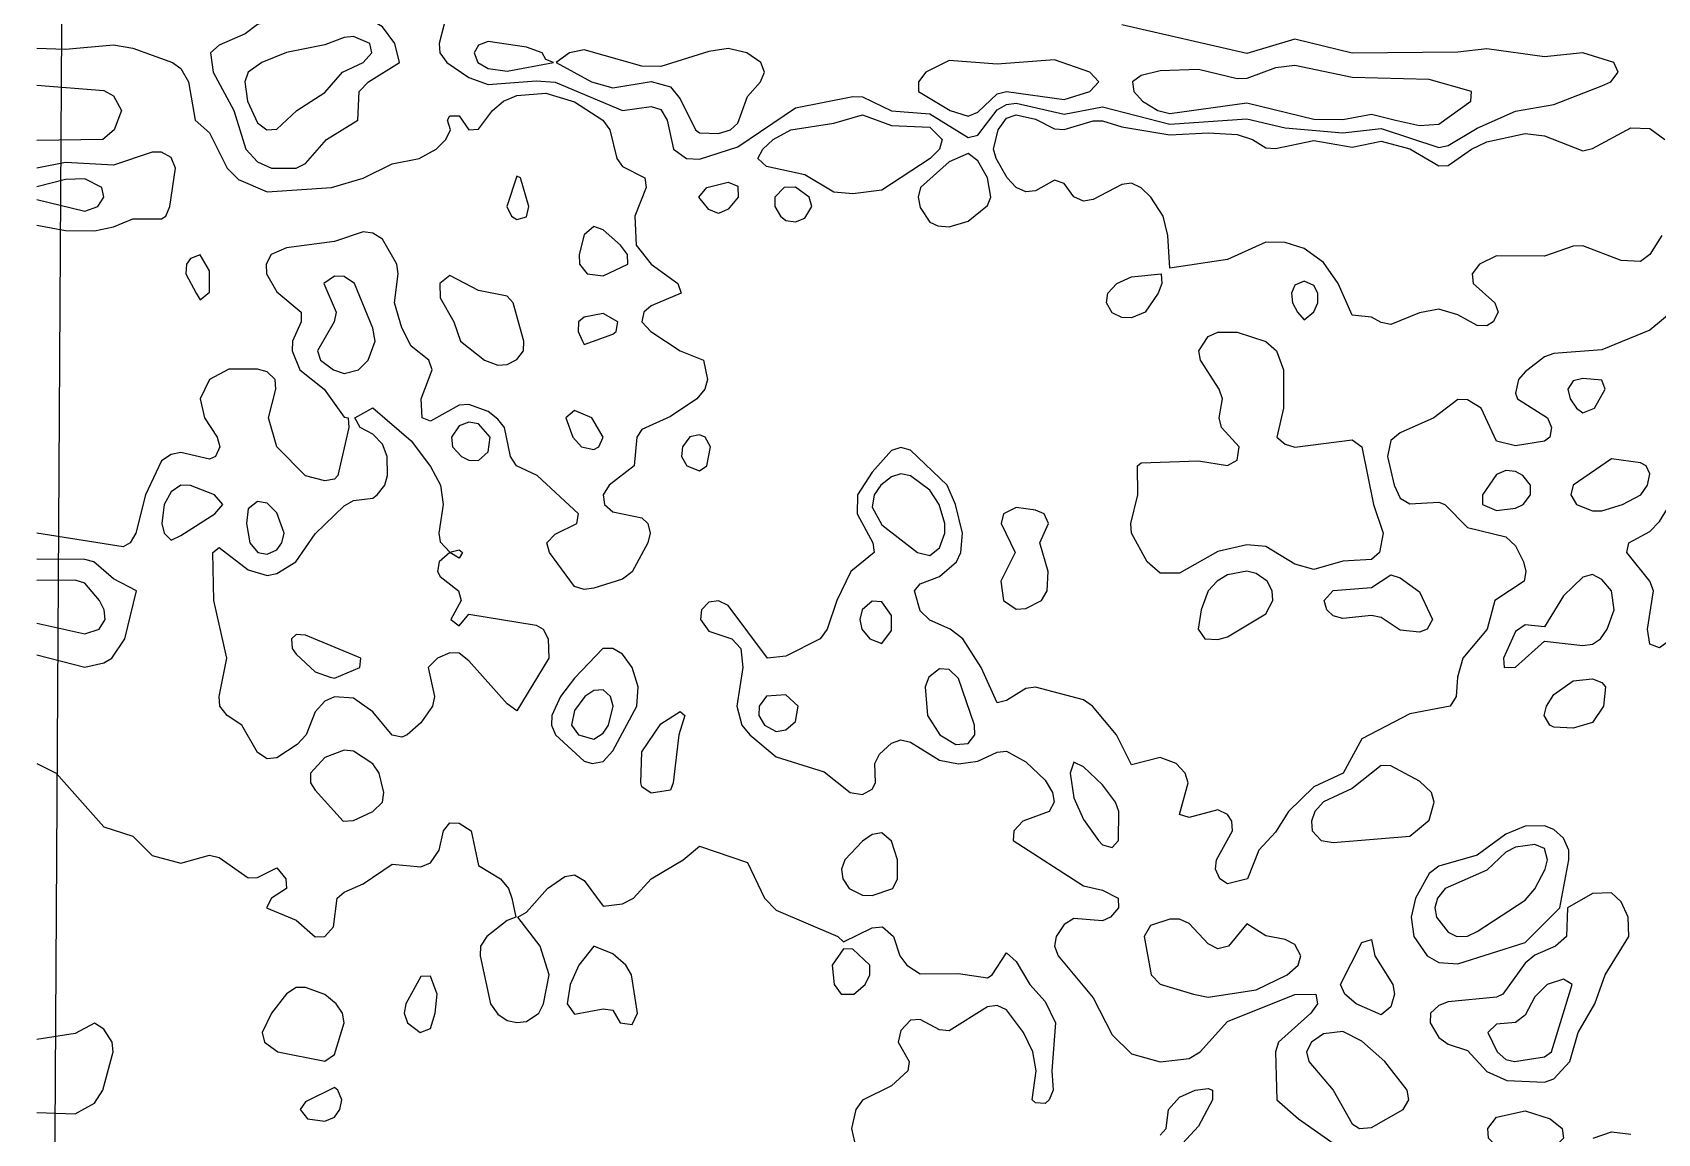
# Model space of a CAD drawing. Extents: x 425119 to 428731, y 1576976 to 1581037.
# Drawn here: x 425119 to 425627, y 1578152 to 1578496 of the extents above; entities that cross this region are included whole.
import ezdxf

# ---------------------------------------------------------------- set-up
doc = ezdxf.new("R2010")
doc.units = 21
doc.header["$MEASUREMENT"] = 0
for name, color, linetype in [('C-TOPO-MAJR', 3, 'Continuous'), ('C-TOPO-MINR', 8, 'Continuous'), ('G-ANNO-AOI', 6, 'Continuous')]:
    doc.layers.add(name, color=color, linetype=linetype)

msp = doc.modelspace()

# ---------------------------------------------------------------- linework, layer by layer
at = {"layer": 'C-TOPO-MAJR', "elevation": 70}
for points in [[(425120.5, 1578491.04), (425129.5, 1578490.66), (425144.5, 1578492.1), (425150.5, 1578491.02), (425162.87, 1578486.5), (425165.5, 1578484.65), (425167.95, 1578480.5), (425169.99, 1578468.5), (425174.5, 1578464.53), (425179.95, 1578453.5), (425183.5, 1578449.98), (425192.5, 1578446.18), (425212.58, 1578447.5), (425222.5, 1578450.36), (425231.5, 1578454.92), (425240, 1578456.5), (425245.26, 1578459.5), (425248.34, 1578462.5), (425249.76, 1578465.5), (425248.84, 1578468.5), (425249.5, 1578469.83), (425252.5, 1578469.92), (425255.5, 1578465.52), (425258.5, 1578465.69), (425262.84, 1578471.5), (425266.35, 1578474.5), (425270.5, 1578476.23), (425279.5, 1578476.95), (425288.5, 1578474.24), (425297.37, 1578468.5), (425299.56, 1578465.5), (425301.68, 1578456.5), (425303.5, 1578454.08), (425310.5, 1578450.5), (425310.85, 1578447.5), (425307.32, 1578438.5), (425307.81, 1578429.5), (425312.5, 1578423.58), (425320.82, 1578417.5), (425321.83, 1578414.5), (425312.5, 1578410.52), (425310.15, 1578408.5), (425309.56, 1578405.5), (425312.37, 1578402.5), (425321.5, 1578396.44), (425328.83, 1578393.5), (425330.09, 1578387.5), (425329.2, 1578384.5), (425326.76, 1578381.5), (425318.5, 1578375.94), (425309.5, 1578371.9), (425307.92, 1578369.5), (425307.1, 1578360.5), (425299.36, 1578354.5), (425297.49, 1578351.5), (425297.91, 1578348.5), (425300.5, 1578346.15), (425309.5, 1578344.28), (425311.36, 1578342.5), (425312.13, 1578339.5), (425311.38, 1578336.5), (425306.5, 1578327.43), (425303.5, 1578325.14), (425294.5, 1578322.32), (425291.5, 1578321.91), (425288.5, 1578322.84), (425280.69, 1578333.5), (425279.84, 1578336.5), (425282.5, 1578339.23), (425289.27, 1578342.5), (425289.76, 1578345.5), (425276.87, 1578357.5), (425270.42, 1578360.5), (425268.55, 1578363.5), (425266.6, 1578372.5), (425264.5, 1578375.15), (425261.5, 1578377.55), (425255.5, 1578379.73), (425252.5, 1578379.52), (425243.5, 1578374.48), (425240.89, 1578375.5), (425240.56, 1578381.5), (425244.07, 1578390.5), (425242.96, 1578393.5), (425237.5, 1578397.89), (425234.5, 1578403.62), (425232.24, 1578411.5), (425233.44, 1578420.5), (425233.03, 1578423.5), (425228.5, 1578431.34), (425225.5, 1578433.26), (425222.5, 1578433.62), (425213.5, 1578430.58), (425198.5, 1578428.59), (425193.69, 1578426.5), (425192.16, 1578423.5), (425192.31, 1578420.5), (425195.5, 1578414.84), (425203.1, 1578408.5), (425203.12, 1578405.5), (425200.43, 1578399.5), (425200.3, 1578396.5), (425202.72, 1578390.5), (425210.32, 1578384.5), (425216.5, 1578375.72), (425217.82, 1578375.5), (425218.03, 1578372.5), (425214.57, 1578357.5), (425213.5, 1578356.34), (425210.5, 1578355.84), (425204.5, 1578357.45), (425195.51, 1578366.5), (425192.91, 1578375.5), (425195.17, 1578384.5), (425195, 1578387.5), (425192.5, 1578389.91), (425189.5, 1578390.77), (425180.5, 1578390.73), (425174.42, 1578387.5), (425171.59, 1578381.5), (425172.9, 1578375.5), (425176.86, 1578369.5), (425177.72, 1578366.5), (425176.3, 1578363.5), (425174.5, 1578362.62), (425165.5, 1578364.69), (425162.5, 1578364.1), (425159.5, 1578362.12), (425154.43, 1578351.5), (425151.43, 1578339.5), (425149.65, 1578336.5), (425147.5, 1578335.28), (425120.5, 1578339.51)], [(425628.24, 1578432.5), (425624.5, 1578426.59), (425621.5, 1578424.36), (425615.5, 1578424.64), (425603.5, 1578429.24), (425600.5, 1578429.13), (425591.5, 1578426.03), (425576.5, 1578426.13), (425571.26, 1578423.5), (425568.99, 1578420.5), (425569.21, 1578417.5), (425576.08, 1578411.5), (425577.05, 1578408.5), (425575.5, 1578405.5), (425573.5, 1578404.22), (425570.5, 1578404.37), (425564.5, 1578407.74), (425558.5, 1578409.52), (425552.5, 1578408.38), (425543.5, 1578404.72), (425540.5, 1578405.3), (425540.5, 1578405.3), (425537.5, 1578406.95), (425531.5, 1578407.65), (425527.07, 1578417.5), (425522.5, 1578424.08), (425516.5, 1578428.38), (425510.5, 1578430.25), (425504.5, 1578430.45), (425492.5, 1578425.02), (425474.5, 1578422.3), (425473.88, 1578432.5), (425472.36, 1578438.5), (425468.53, 1578444.5), (425465.5, 1578447.41), (425462.5, 1578448.79), (425459.5, 1578448.4), (425450.5, 1578443.72), (425447.5, 1578443.19), (425444.5, 1578444.57), (425441.5, 1578448.78), (425438.5, 1578449.77), (425432.5, 1578446.4), (425429.5, 1578446.1), (425426.5, 1578447.47), (425423.64, 1578450.5), (425420.2, 1578456.5), (425419.39, 1578459.5), (425420.85, 1578465.5), (425423.5, 1578469.16), (425426.5, 1578470.15), (425432.5, 1578468.8), (425438.5, 1578465.76), (425441.5, 1578465.57), (425450.5, 1578468.32), (425453.5, 1578468.26), (425459.5, 1578466.39), (425474.5, 1578463.96), (425486.5, 1578464.58), (425495.5, 1578463.99), (425500.34, 1578462.5), (425504.5, 1578459.9), (425507.5, 1578459.62), (425519.5, 1578462.2), (425531.5, 1578460.05), (425540.5, 1578461.93), (425549.5, 1578459.51), (425558.5, 1578454.29), (425561.5, 1578454.31), (425568.7, 1578459.5), (425573.5, 1578461.72), (425585.5, 1578464.31), (425591.5, 1578463.65), (425603.5, 1578458.96), (425606.5, 1578459.64), (425618.5, 1578466.16), (425624.5, 1578465.89), (425629.17, 1578462.5)], [(425120.5, 1578435.73), (425129.5, 1578434.03), (425138.5, 1578433.91), (425144.5, 1578435.15), (425150.5, 1578437.68), (425159.5, 1578437.68), (425160.86, 1578438.5), (425162.04, 1578441.5), (425163.88, 1578453.5), (425162.5, 1578456.86), (425159.5, 1578458.5), (425156.5, 1578458.57), (425144.5, 1578454.5), (425129.5, 1578455.31), (425120.5, 1578453.56)], [(425120.5, 1578267.53), (425126.56, 1578264.5), (425141.5, 1578247.72), (425150.5, 1578244.81), (425156.5, 1578238.83), (425165.5, 1578236.44), (425174.5, 1578238.95), (425177.5, 1578238.15), (425186.5, 1578231.84), (425189.5, 1578231.89), (425195.5, 1578234.93), (425198.28, 1578231.5), (425198.51, 1578228.5), (425193.82, 1578225.5), (425192.24, 1578222.5), (425201.5, 1578218.61), (425207.5, 1578213.38), (425210.5, 1578213.51), (425213.24, 1578216.5), (425214.36, 1578225.5), (425216.5, 1578227.39), (425222.5, 1578230), (425231.5, 1578236.06), (425240.5, 1578235.31), (425243.5, 1578236.48), (425246.17, 1578240.5), (425247.61, 1578246.5), (425249.5, 1578248.99), (425252.5, 1578248.89), (425256.23, 1578246.5), (425258.5, 1578235.63), (425265.38, 1578231.5), (425267.88, 1578228.5), (425268.93, 1578225.5), (425270.16, 1578219.5), (425267.5, 1578218.55), (425261.06, 1578213.5), (425259.1, 1578210.5), (425259.02, 1578207.5), (425262.22, 1578192.5), (425264.5, 1578189.21), (425267.5, 1578187.21), (425270.5, 1578186.6), (425273.5, 1578186.99), (425277.37, 1578189.5), (425278.83, 1578192.5), (425280.58, 1578201.5), (425277.74, 1578210.5), (425270.84, 1578219.5), (425273.5, 1578221.14), (425280.04, 1578228.5), (425285.5, 1578232.27), (425288.5, 1578232.72), (425291.5, 1578231), (425297.5, 1578222.94), (425303.5, 1578223.74), (425306.91, 1578225.5), (425312.5, 1578231.51), (425322.48, 1578237.5), (425327.5, 1578241.67), (425342.5, 1578236.6), (425347.9, 1578225.5), (425351.5, 1578221.7), (425370.73, 1578213.5), (425372.5, 1578211.85), (425381.5, 1578216.18), (425384.69, 1578216.5), (425388.2, 1578213.5), (425390.13, 1578207.5), (425392.29, 1578204.5), (425396.5, 1578201.81), (425408.5, 1578201.96), (425417.5, 1578200.63), (425418.98, 1578201.5), (425423.5, 1578208.37), (425426.5, 1578205.69), (425430.74, 1578198.5), (425435.5, 1578193.23), (425438.78, 1578186.5), (425437.59, 1578171.5), (425438, 1578165.5), (425436.84, 1578162.5), (425435.5, 1578161.28), (425432.5, 1578161.54), (425431.49, 1578162.5), (425432.77, 1578171.5), (425431.71, 1578177.5), (425428.78, 1578183.5), (425423.5, 1578190.64), (425420.5, 1578191.96), (425417.5, 1578191.55), (425405.5, 1578184.03), (425402.5, 1578184.39), (425396.5, 1578187.57), (425393.5, 1578187.34), (425390.5, 1578184.15), (425389.57, 1578180.5), (425393.02, 1578174.5), (425392.59, 1578171.5), (425387.5, 1578166.81), (425378.5, 1578162.35), (425376.41, 1578159.5), (425374.99, 1578153.5), (425376.37, 1578147.5)], [(425120.5, 1578158.56), (425132.5, 1578158.08), (425138.5, 1578161.48), (425141.18, 1578165.5), (425144.35, 1578177.5), (425144.01, 1578180.5), (425141.5, 1578184.6), (425138.5, 1578186.45), (425132.5, 1578183.24), (425120.5, 1578181.28)], [(425471.5, 1578151.4), (425473.31, 1578153.5), (425474.1, 1578159.5), (425477.5, 1578163.32), (425482.41, 1578165.5), (425486.5, 1578166.02), (425487.84, 1578165.5), (425487.85, 1578162.5), (425483.5, 1578154.29), (425477.25, 1578147.5)]]:
    msp.add_lwpolyline(points, dxfattribs=at)
for points in [[(425369.5, 1578446.05), (425360.5, 1578451.44), (425348.5, 1578454.07), (425345.77, 1578456.5), (425347.38, 1578459.5), (425350.58, 1578462.5), (425356.06, 1578465.5), (425369.5, 1578467.62), (425378.5, 1578470.16), (425387.5, 1578466.9), (425399.5, 1578466.32), (425403.39, 1578462.5), (425402.54, 1578459.5), (425399.6, 1578456.5), (425384.5, 1578446.62), (425375.5, 1578445.47), (425369.5, 1578446.05)], [(425268.79, 1578438.5), (425270.5, 1578437.47), (425273.5, 1578438.36), (425274.24, 1578441.5), (425271.59, 1578450.5), (425270.5, 1578451.04), (425267.38, 1578441.5), (425268.79, 1578438.5)], [(425330.5, 1578440.64), (425327.39, 1578444.5), (425329.79, 1578447.5), (425336.5, 1578449.17), (425339.5, 1578447.88), (425339.64, 1578444.5), (425336.5, 1578440.7), (425333.5, 1578439.38), (425330.5, 1578440.64)], [(425292.48, 1578420.5), (425297.5, 1578419.9), (425305.17, 1578423.5), (425305.08, 1578426.5), (425302.83, 1578429.5), (425297.5, 1578434.28), (425294.5, 1578435.28), (425291.5, 1578432.73), (425289.97, 1578426.5), (425290.1, 1578423.5), (425292.48, 1578420.5)], [(425170.32, 1578414.5), (425171.5, 1578412.37), (425174.5, 1578414.8), (425174.5, 1578421.45), (425171.5, 1578426.44), (425168.5, 1578425.26), (425167.32, 1578423.5), (425167.03, 1578420.5), (425170.32, 1578414.5)], [(425260.4, 1578393.5), (425264.5, 1578391.97), (425267.5, 1578392.17), (425270.5, 1578393.73), (425272.54, 1578396.5), (425272.7, 1578399.5), (425269.37, 1578411.5), (425267.5, 1578413.56), (425258.5, 1578415.35), (425249.5, 1578420), (425246.4, 1578417.5), (425246.5, 1578413), (425250.77, 1578405.5), (425252.89, 1578399.5), (425260.4, 1578393.5)], [(425456.5, 1578408.35), (425454.69, 1578411.5), (425455.09, 1578414.5), (425457.92, 1578417.5), (425462.5, 1578419.59), (425471.78, 1578420.5), (425472, 1578417.5), (425470.83, 1578414.5), (425466.8, 1578408.5), (425462.5, 1578406.74), (425459.5, 1578406.92), (425456.5, 1578408.35)], [(425290.95, 1578399.5), (425291.5, 1578398.41), (425300.5, 1578401.64), (425301.55, 1578402.5), (425301.99, 1578405.5), (425297.5, 1578408.17), (425291.5, 1578406.94), (425289.7, 1578405.5), (425289.61, 1578402.5), (425290.95, 1578399.5)], [(425471.5, 1578327.04), (425467.39, 1578330.5), (425462.52, 1578339.5), (425462.32, 1578342.5), (425464.48, 1578351.5), (425464.42, 1578360.5), (425465.5, 1578361.52), (425483.5, 1578362.12), (425492.5, 1578360.63), (425495.5, 1578362.3), (425496.18, 1578366.5), (425490.65, 1578372.5), (425489.86, 1578375.5), (425490.91, 1578381.5), (425489.95, 1578384.5), (425484.03, 1578393.5), (425483.52, 1578396.5), (425486.5, 1578400.89), (425489.5, 1578402.29), (425495.5, 1578402.24), (425504.5, 1578399.42), (425507.8, 1578396.5), (425510.03, 1578390.5), (425509.98, 1578378.5), (425507.91, 1578369.5), (425510.5, 1578367.28), (425513.5, 1578366.4), (425531.5, 1578368.63), (425534.5, 1578366.52), (425538.08, 1578348.5), (425541.11, 1578339.5), (425540.03, 1578333.5), (425537.5, 1578331.27), (425528.5, 1578330.7), (425519.5, 1578328.17), (425513.5, 1578329.84), (425504.5, 1578335.35), (425498.5, 1578335.84), (425489.5, 1578333.76), (425477.5, 1578326.99), (425471.5, 1578327.04)], [(425192.5, 1578268.96), (425189.5, 1578271), (425184.61, 1578279.5), (425180.01, 1578282.5), (425177.71, 1578285.5), (425177.51, 1578288.5), (425179.86, 1578300.5), (425175.77, 1578318.5), (425175.54, 1578333.5), (425177.5, 1578335.07), (425186.5, 1578328), (425192.5, 1578326.31), (425195.5, 1578326.89), (425201.48, 1578330.5), (425207.5, 1578339.34), (425216.5, 1578348.04), (425219.5, 1578349.7), (425225.5, 1578350.46), (425226.86, 1578351.5), (425229.26, 1578354.5), (425230.08, 1578357.5), (425229.95, 1578363.5), (425228.5, 1578367.33), (425225.5, 1578370.41), (425221.54, 1578372.5), (425219.82, 1578375.5), (425225.5, 1578378.68), (425237.5, 1578368.31), (425243.5, 1578360.36), (425246.6, 1578354.5), (425247.46, 1578348.5), (425246.1, 1578339.5), (425246.5, 1578336.83), (425249.5, 1578333.53), (425252.5, 1578334.29), (425253.5, 1578333.5), (425252.5, 1578331.71), (425249.5, 1578333.44), (425246.18, 1578330.5), (425245.73, 1578327.5), (425246.5, 1578326), (425252.28, 1578321.5), (425253.12, 1578318.5), (425249.88, 1578312.5), (425252.5, 1578310.59), (425255.5, 1578314.2), (425276.5, 1578310.78), (425278.74, 1578309.5), (425280.24, 1578306.5), (425280.49, 1578300.5), (425270.5, 1578284), (425267.5, 1578286.19), (425255.5, 1578299.6), (425252.5, 1578301.97), (425249.5, 1578302.08), (425245.68, 1578300.5), (425242.77, 1578297.5), (425244.78, 1578288.5), (425244.15, 1578285.5), (425240.5, 1578280.21), (425236.27, 1578276.5), (425234.5, 1578275.74), (425231.5, 1578276.37), (425225.5, 1578283.7), (425219.5, 1578287.96), (425213.5, 1578288.41), (425210.5, 1578287), (425207.5, 1578283.7), (425204.62, 1578276.5), (425201.82, 1578273.5), (425195.5, 1578269.27), (425192.5, 1578268.96)], [(425290.7, 1578366.5), (425294.5, 1578365.6), (425296.15, 1578366.5), (425297.45, 1578369.5), (425293.94, 1578375.5), (425288.5, 1578377.79), (425285.78, 1578375.5), (425287.94, 1578369.5), (425290.7, 1578366.5)], [(425546.5, 1578309.22), (425540.5, 1578313.13), (425537.5, 1578313.76), (425528.5, 1578312.79), (425525.5, 1578313.67), (425523.51, 1578315.5), (425522.75, 1578318.5), (425525.5, 1578321.59), (425537.5, 1578322.57), (425543.5, 1578326.51), (425546.5, 1578325.52), (425552.5, 1578321.15), (425556.53, 1578312.5), (425554.88, 1578309.5), (425552.5, 1578308.61), (425546.5, 1578309.22)], [(425212.18, 1578294.5), (425213.5, 1578294.2), (425221.46, 1578297.5), (425221.71, 1578300.5), (425204.5, 1578307.66), (425201.5, 1578307.81), (425200.1, 1578306.5), (425200.29, 1578303.5), (425201.5, 1578301.68), (425207.5, 1578296.22), (425212.18, 1578294.5)], [(425312.5, 1578258.23), (425309.5, 1578260.21), (425309.18, 1578261.5), (425309.5, 1578271.19), (425315.5, 1578279.95), (425321.5, 1578283.75), (425322.99, 1578282.5), (425321.05, 1578276.5), (425319.33, 1578261.5), (425318.5, 1578259.23), (425312.5, 1578258.23)], [(425302.8, 1578186.5), (425306.5, 1578186.04), (425308.14, 1578189.5), (425306.35, 1578201.5), (425304.56, 1578204.5), (425300.5, 1578208.07), (425294.5, 1578210.44), (425289.83, 1578204.5), (425287.16, 1578198.5), (425286.18, 1578192.5), (425288.5, 1578189.28), (425297.5, 1578190.9), (425300.5, 1578190.5), (425302.8, 1578186.5)], [(425371.8, 1578195.5), (425375.76, 1578195.5), (425379.31, 1578198.5), (425380.79, 1578201.5), (425380.8, 1578204.5), (425375.5, 1578209.54), (425372.5, 1578209.63), (425369.01, 1578204.5), (425369.6, 1578198.5), (425371.8, 1578195.5)], [(425195.83, 1578177.5), (425210.5, 1578174.54), (425213.5, 1578176.64), (425216.56, 1578186.5), (425216.03, 1578189.5), (425214.02, 1578192.5), (425210.5, 1578195.39), (425204.5, 1578197.59), (425201.5, 1578197.57), (425198.5, 1578195.54), (425193.79, 1578189.5), (425190.95, 1578183.5), (425191.62, 1578180.5), (425195.83, 1578177.5)], [(425240.26, 1578183.5), (425243.5, 1578184.81), (425244.94, 1578189.5), (425245.59, 1578195.5), (425243.5, 1578201.13), (425240.5, 1578200.98), (425235.77, 1578192.5), (425235.28, 1578189.5), (425236.31, 1578186.5), (425240.26, 1578183.5)], [(425205.06, 1578156.5), (425210.5, 1578155.81), (425213.5, 1578157.04), (425215.22, 1578159.5), (425215.83, 1578162.5), (425214.53, 1578165.5), (425213.5, 1578166.33), (425204.5, 1578161.84), (425202.81, 1578159.5), (425205.06, 1578156.5)]]:
    msp.add_lwpolyline(points, close=True, dxfattribs=at)
at = {"layer": 'C-TOPO-MINR'}
for points, elevation in [([(425193.87, 1578453.5), (425201.5, 1578453.49), (425204.5, 1578455), (425211.06, 1578462.5), (425220.78, 1578468.5), (425221.21, 1578477.5), (425224.1, 1578480.5), (425233.84, 1578486.5), (425232.4, 1578492.5), (425228.5, 1578497.67), (425225.5, 1578499.46), (425219.5, 1578500.51), (425192.5, 1578499.09), (425189.5, 1578498.37), (425185.64, 1578495.5), (425177.5, 1578491.91), (425174.8, 1578489.5), (425175.56, 1578483.5), (425182.09, 1578471.5), (425185.83, 1578459.5), (425189.5, 1578455.46), (425193.87, 1578453.5)], 71), ([(425192.4, 1578465.5), (425195.5, 1578465.74), (425201.73, 1578471.5), (425210.5, 1578477.19), (425216.01, 1578483.5), (425222.5, 1578486.53), (425225.22, 1578489.5), (425224.52, 1578492.5), (425219.5, 1578494.68), (425216.5, 1578494.32), (425210.5, 1578492.1), (425198.5, 1578489.67), (425190.84, 1578486.5), (425186.5, 1578483.52), (425185.5, 1578480.5), (425186.37, 1578474.5), (425189.5, 1578467.66), (425192.4, 1578465.5)], 72), ([(425258.27, 1578486.5), (425261.5, 1578484.62), (425267.5, 1578483.8), (425281.89, 1578486.5), (425279.5, 1578487.5), (425278.39, 1578489.5), (425273.5, 1578491.31), (425261.5, 1578493.04), (425258.5, 1578491.94), (425257.12, 1578489.5), (425258.27, 1578486.5)], 72), ([(425326.34, 1578465.5), (425327.5, 1578464.56), (425333.5, 1578464.32), (425337.2, 1578465.5), (425339.5, 1578467.63), (425342.5, 1578475.96), (425346.62, 1578480.5), (425347.9, 1578483.5), (425346.74, 1578486.5), (425342.31, 1578489.5), (425336.5, 1578490.86), (425330.5, 1578489.94), (425315.5, 1578485.26), (425309.5, 1578485.42), (425291.5, 1578490.45), (425286.91, 1578489.5), (425282.73, 1578486.5), (425293.8, 1578480.5), (425300.5, 1578478.59), (425312.5, 1578480.59), (425318.5, 1578478.94), (425321.5, 1578475.13), (425326.34, 1578465.5)], 72), ([(425405.86, 1578471.5), (425411.5, 1578469.76), (425414.5, 1578470.98), (425420.5, 1578476.76), (425423.5, 1578477.49), (425441.5, 1578474.96), (425449.46, 1578477.5), (425452.31, 1578480.5), (425449.46, 1578483.5), (425438.5, 1578487.41), (425420.5, 1578486.04), (425405.5, 1578487.11), (425398.28, 1578483.5), (425395.93, 1578480.5), (425395.97, 1578477.5), (425405.86, 1578471.5)], 72), ([(425544.95, 1578468.5), (425552.5, 1578466.8), (425558.5, 1578467.31), (425568.51, 1578474.5), (425568.73, 1578477.5), (425555.5, 1578481.22), (425531.5, 1578481.86), (425513.5, 1578485.58), (425507.5, 1578484.91), (425498.5, 1578481.54), (425495.5, 1578481.45), (425483.5, 1578484.38), (425471.5, 1578483.91), (425465.5, 1578482.52), (425462.86, 1578480.5), (425463.2, 1578477.5), (425465.92, 1578474.5), (425470.78, 1578471.5), (425474.5, 1578470.59), (425498.5, 1578473.93), (425519.5, 1578468.87), (425528.5, 1578468.75), (425537.5, 1578470.34), (425544.95, 1578468.5)], 72), ([(425402.04, 1578435.5), (425405.5, 1578435.21), (425411.5, 1578436.92), (425417.5, 1578441.88), (425418.59, 1578444.5), (425417.57, 1578450.5), (425414.5, 1578455.81), (425411.5, 1578458.11), (425405.5, 1578455.53), (425396.62, 1578447.5), (425395.83, 1578444.5), (425396.5, 1578441.26), (425399.5, 1578436.65), (425402.04, 1578435.5)], 71), ([(425352.81, 1578438.5), (425354.5, 1578437.18), (425357.5, 1578436.73), (425360.5, 1578437.85), (425362.66, 1578441.5), (425361.81, 1578444.5), (425357.5, 1578447.58), (425353.95, 1578447.5), (425351.12, 1578444.5), (425351.12, 1578441.5), (425352.81, 1578438.5)], 71), ([(425213.17, 1578390.5), (425216.5, 1578389.34), (425221.06, 1578390.5), (425224, 1578393.5), (425226.19, 1578399.5), (425225.5, 1578403.55), (425219.76, 1578417.5), (425216.5, 1578419.69), (425213.5, 1578419.82), (425210.2, 1578417.5), (425214.07, 1578408.5), (425213.43, 1578405.5), (425208.18, 1578396.5), (425209.11, 1578393.5), (425213.17, 1578390.5)], 71), ([(425514.37, 1578408.5), (425516.5, 1578406.19), (425519.5, 1578408.65), (425520.71, 1578411.5), (425520.76, 1578414.5), (425519.5, 1578416.84), (425516.5, 1578418.19), (425513.5, 1578416.96), (425512.48, 1578414.5), (425512.79, 1578411.5), (425514.37, 1578408.5)], 71), ([(425601.53, 1578378.5), (425603.5, 1578377.1), (425607.21, 1578378.5), (425610.54, 1578384.5), (425609.5, 1578387.26), (425603.5, 1578387.84), (425600.5, 1578387.08), (425598.85, 1578384.5), (425599.53, 1578381.5), (425601.53, 1578378.5)], 72), ([(425253.17, 1578363.5), (425255.5, 1578362.27), (425258.5, 1578362.17), (425261.5, 1578364.89), (425262.14, 1578369.5), (425258.5, 1578373.62), (425255.5, 1578374.13), (425252.5, 1578373.04), (425250.05, 1578369.5), (425250.35, 1578366.5), (425253.17, 1578363.5)], 71), ([(425323.62, 1578360.5), (425327.5, 1578358.97), (425329.82, 1578360.5), (425330.97, 1578366.5), (425329.28, 1578369.5), (425327.5, 1578370.26), (425324.5, 1578369.6), (425322.21, 1578366.5), (425321.89, 1578363.5), (425323.62, 1578360.5)], 71), ([(425624.5, 1578304.81), (425623.73, 1578309.5), (425625.62, 1578321.5), (425624.45, 1578324.5), (425617.23, 1578333.5), (425617.89, 1578336.5), (425624.5, 1578340.05), (425627.5, 1578343.11), (425634.44, 1578354.5), (425636.41, 1578363.5), (425635.48, 1578366.5), (425630.16, 1578372.5), (425633.5, 1578372.77), (425638.83, 1578369.5), (425640.74, 1578366.5), (425645.5, 1578363.23), (425646.87, 1578360.5), (425646.27, 1578351.5), (425648, 1578342.5), (425646.78, 1578339.5), (425638.65, 1578330.5), (425630.5, 1578305.88), (425627.5, 1578303.64), (425624.5, 1578304.81)], 71), ([(425572.21, 1578348.5), (425576.5, 1578346.62), (425582.5, 1578347.36), (425584.9, 1578348.5), (425587.21, 1578351.5), (425587.13, 1578354.5), (425584.81, 1578357.5), (425582.5, 1578358.72), (425579.5, 1578359.03), (425576.5, 1578357.83), (425572.2, 1578351.5), (425572.21, 1578348.5)], 72), ([(425601.58, 1578348.5), (425606.5, 1578346.49), (425609.5, 1578346.5), (425615.89, 1578348.5), (425621.6, 1578351.5), (425623.69, 1578354.5), (425624.5, 1578358.01), (425623.27, 1578360.5), (425621.5, 1578361.52), (425612.5, 1578362.73), (425600.54, 1578354.5), (425599.8, 1578351.5), (425601.58, 1578348.5)], 72), ([(425160.29, 1578339.5), (425162.5, 1578337.28), (425165.5, 1578338.73), (425176.17, 1578345.5), (425178.68, 1578348.5), (425176, 1578351.5), (425168.5, 1578354.38), (425165.5, 1578354.52), (425162.5, 1578352.36), (425160.35, 1578348.5), (425159.6, 1578342.5), (425160.29, 1578339.5)], 71), ([(425395.66, 1578333.5), (425399.5, 1578332.56), (425402.5, 1578334.88), (425404.22, 1578339.5), (425404.18, 1578342.5), (425402.47, 1578348.5), (425399.5, 1578352.96), (425393.5, 1578357.45), (425390.5, 1578358.08), (425387.5, 1578357.11), (425384.22, 1578354.5), (425382.11, 1578351.5), (425381.5, 1578347.6), (425384.5, 1578342.05), (425395.66, 1578333.5)], 72), ([(425189.6, 1578333.5), (425192.5, 1578332.94), (425195.5, 1578334.32), (425197.11, 1578336.5), (425197.76, 1578339.5), (425195.5, 1578345.83), (425192.5, 1578348.84), (425189.5, 1578349.34), (425186.5, 1578347.15), (425185.97, 1578342.5), (425187.06, 1578336.5), (425189.6, 1578333.5)], 71), ([(425422.56, 1578318.5), (425426.5, 1578315.78), (425429.5, 1578315.92), (425434.42, 1578318.5), (425436.15, 1578321.5), (425436.52, 1578327.5), (425433.86, 1578336.5), (425436.62, 1578342.5), (425435.2, 1578345.5), (425432.5, 1578346.7), (425426.5, 1578347.48), (425422.54, 1578345.5), (425421.78, 1578342.5), (425426.19, 1578333.5), (425421.66, 1578324.5), (425422.56, 1578318.5)], 71), ([(425485.45, 1578306.5), (425489.5, 1578306.24), (425492.5, 1578307.13), (425504.5, 1578314.32), (425506.66, 1578318.5), (425506.51, 1578321.5), (425504.9, 1578324.5), (425501.5, 1578326.93), (425498.5, 1578327.63), (425492.5, 1578326.46), (425489.29, 1578324.5), (425486.49, 1578321.5), (425484.31, 1578315.5), (425483.38, 1578309.5), (425485.45, 1578306.5)], 71), ([(425578.96, 1578297.5), (425582.5, 1578297.62), (425591.5, 1578305.71), (425603.5, 1578304.45), (425606.5, 1578304.81), (425609.02, 1578306.5), (425611.12, 1578309.5), (425613.3, 1578315.5), (425612.46, 1578321.5), (425609.5, 1578325.01), (425606.5, 1578326.62), (425603.5, 1578325.74), (425597.5, 1578319.87), (425591.5, 1578310.19), (425585.5, 1578310.85), (425582.5, 1578308.8), (425578.72, 1578300.5), (425578.96, 1578297.5)], 72), ([(425380.77, 1578306.5), (425384.5, 1578304.98), (425387.5, 1578309.04), (425387.5, 1578313.76), (425384.5, 1578318.05), (425381.5, 1578318.21), (425378.38, 1578315.5), (425377.59, 1578312.5), (425378.31, 1578309.5), (425380.77, 1578306.5)], 72), ([(425293.99, 1578267.5), (425297.5, 1578268.21), (425300.5, 1578271.54), (425307.94, 1578285.5), (425308.4, 1578291.5), (425306.52, 1578297.5), (425303.5, 1578301.65), (425300.5, 1578303.49), (425297.37, 1578303.5), (425288.5, 1578294.24), (425284.17, 1578288.5), (425281.37, 1578282.5), (425281.3, 1578279.5), (425282.59, 1578276.5), (425291.5, 1578268.3), (425293.99, 1578267.5)], 71), ([(425407.66, 1578273.5), (425411.5, 1578273.75), (425413.54, 1578276.5), (425413.45, 1578279.5), (425408.5, 1578294.09), (425405.5, 1578296.9), (425402.5, 1578297.15), (425399.24, 1578294.5), (425398.07, 1578291.5), (425398.8, 1578282.5), (425402.59, 1578276.5), (425407.66, 1578273.5)], 72), ([(425594.5, 1578278.93), (425593.22, 1578279.5), (425591.45, 1578282.5), (425592.16, 1578285.5), (425594.5, 1578289.09), (425600.5, 1578293.34), (425606.5, 1578293.95), (425609.5, 1578292.82), (425610.59, 1578291.5), (425609.93, 1578285.5), (425606.5, 1578280.31), (425600.5, 1578278.61), (425594.5, 1578278.93)], 71), ([(425289.79, 1578276.5), (425294.5, 1578275.14), (425297.5, 1578276.98), (425299.07, 1578279.5), (425300.54, 1578285.5), (425299.79, 1578288.5), (425297.5, 1578290.53), (425294.5, 1578290.34), (425291.73, 1578288.5), (425288.5, 1578284.1), (425287.53, 1578279.5), (425289.79, 1578276.5)], 72), ([(425347.88, 1578279.5), (425351.5, 1578277.55), (425354.5, 1578278.03), (425357.5, 1578280.71), (425358.39, 1578285.5), (425354.5, 1578289.01), (425348.5, 1578288.53), (425346.17, 1578285.5), (425346.13, 1578282.5), (425347.88, 1578279.5)], 72), ([(425216.26, 1578249.5), (425219.5, 1578249.78), (425225.5, 1578252.53), (425228.56, 1578255.5), (425228.97, 1578258.5), (425227.48, 1578264.5), (425225.5, 1578267.39), (425219.5, 1578271.4), (425216.5, 1578271.75), (425210.5, 1578269.45), (425206.06, 1578264.5), (425206.06, 1578261.5), (425207.5, 1578259.24), (425216.26, 1578249.5)], 71), ([(425452.22, 1578243.5), (425453.5, 1578242.13), (425456.5, 1578241.35), (425458.42, 1578243.5), (425458.56, 1578252.5), (425457.49, 1578255.5), (425453.5, 1578260.91), (425447.5, 1578266.5), (425444.5, 1578267.92), (425443.38, 1578264.5), (425444.5, 1578256.84), (425447.5, 1578250.06), (425452.22, 1578243.5)], 72), ([(425521.78, 1578243.5), (425525.5, 1578242.87), (425549.5, 1578244.86), (425555.5, 1578249.82), (425557.07, 1578255.5), (425556.24, 1578258.5), (425552.5, 1578262.01), (425543.5, 1578266.82), (425540.5, 1578266.92), (425531.5, 1578259.7), (425522.5, 1578255.58), (425519.77, 1578252.5), (425518.75, 1578249.5), (425518.97, 1578246.5), (425521.78, 1578243.5)], 72), ([(425554.94, 1578207.5), (425558.5, 1578205.42), (425564.5, 1578204.91), (425585.5, 1578211.66), (425596.38, 1578222.5), (425599.15, 1578237.5), (425599.12, 1578240.5), (425597.5, 1578244.22), (425594.5, 1578246.91), (425591.5, 1578248.09), (425585.5, 1578247.93), (425579.5, 1578245.52), (425570.5, 1578238.86), (425558.5, 1578235.49), (425555.5, 1578233.21), (425551.27, 1578225.5), (425549.92, 1578219.5), (425550.69, 1578213.5), (425554.94, 1578207.5)], 72), ([(425374.27, 1578228.5), (425378.5, 1578226.44), (425381.5, 1578226.26), (425387.95, 1578228.5), (425389.45, 1578231.5), (425389.37, 1578237.5), (425387.5, 1578243.33), (425384.5, 1578245.91), (425381.5, 1578245.35), (425378.5, 1578243.25), (425372.93, 1578237.5), (425371.96, 1578234.5), (425372.35, 1578231.5), (425374.27, 1578228.5)], 71), ([(425564.14, 1578213.5), (425567.5, 1578213.62), (425570.5, 1578215.06), (425585.5, 1578224.89), (425588.5, 1578228.39), (425591.74, 1578234.5), (425592.51, 1578237.5), (425591.5, 1578240.98), (425588.5, 1578242.24), (425582.5, 1578241.38), (425579.5, 1578239.81), (425573.5, 1578234.18), (425560.48, 1578228.5), (425558.07, 1578225.5), (425557.25, 1578222.5), (425557.77, 1578219.5), (425561.5, 1578214.9), (425564.14, 1578213.5)], 73), ([(425579.77, 1578168.5), (425591.5, 1578167.99), (425594.5, 1578169.08), (425599.43, 1578174.5), (425602.1, 1578183.5), (425607.3, 1578192.5), (425610.46, 1578201.5), (425617.88, 1578213.5), (425617.72, 1578219.5), (425615.5, 1578224.36), (425612.5, 1578227.15), (425606.5, 1578226.95), (425598.69, 1578222.5), (425598.44, 1578213.5), (425594.95, 1578210.5), (425588.5, 1578207.7), (425585.5, 1578205.15), (425578.58, 1578195.5), (425576.5, 1578194.52), (425561.5, 1578193.14), (425558.5, 1578191.99), (425555.96, 1578189.5), (425555.86, 1578186.5), (425558.5, 1578181.9), (425561.5, 1578179.86), (425567.5, 1578177.88), (425573.5, 1578171.37), (425579.77, 1578168.5)], 72), ([(425481.86, 1578195.5), (425486.5, 1578194.56), (425501.5, 1578196.82), (425511.13, 1578201.5), (425514.59, 1578204.5), (425515.4, 1578207.5), (425513.5, 1578211), (425510.5, 1578212.56), (425504.5, 1578213.72), (425498.5, 1578217.47), (425492.87, 1578210.5), (425489.5, 1578209.68), (425486.5, 1578211.25), (425480.5, 1578217.55), (425477.5, 1578218.9), (425474.5, 1578218.94), (425468.5, 1578216.9), (425466.49, 1578213.5), (425468.61, 1578201.5), (425471.5, 1578198.62), (425481.86, 1578195.5)], 72), ([(425540.5, 1578189.04), (425532.71, 1578192.5), (425529.12, 1578195.5), (425527.8, 1578198.5), (425534.5, 1578211.62), (425537.5, 1578212.54), (425538.58, 1578207.5), (425544.17, 1578198.5), (425544.67, 1578195.5), (425543.5, 1578191.57), (425540.5, 1578189.04)], 71), ([(425582.14, 1578174.5), (425591.5, 1578175.93), (425593.76, 1578177.5), (425600.18, 1578198.5), (425597.5, 1578200.15), (425592.43, 1578198.5), (425588.5, 1578194.62), (425585.5, 1578188.89), (425582.5, 1578186.62), (425576.5, 1578186.16), (425573.86, 1578183.5), (425576.74, 1578177.5), (425579.5, 1578175.07), (425582.14, 1578174.5)], 73), ([(425533.73, 1578153.5), (425537.5, 1578153.81), (425547.39, 1578159.5), (425549.19, 1578162.5), (425548.64, 1578165.5), (425541.64, 1578174.5), (425534.5, 1578180.77), (425528.5, 1578183.8), (425522.5, 1578183.11), (425518.79, 1578180.5), (425517.15, 1578177.5), (425517.94, 1578174.5), (425525.56, 1578165.5), (425531.5, 1578154.94), (425533.73, 1578153.5)], 72), ([(425585.5, 1578143.7), (425577.14, 1578147.5), (425574.04, 1578150.5), (425573.85, 1578153.5), (425576.5, 1578157.04), (425585.5, 1578159.02), (425593.27, 1578156.5), (425597.08, 1578153.5), (425597.46, 1578150.5), (425591.5, 1578144.37), (425588.5, 1578142.84), (425585.5, 1578143.7)], 71)]:
    msp.add_lwpolyline(points, close=True, dxfattribs=dict(at, elevation=elevation))
for points, elevation in [([(425247.77, 1578498.5), (425246.23, 1578492.5), (425246.45, 1578489.5), (425248.61, 1578486.5), (425255.5, 1578481.86), (425261.5, 1578479.61), (425276.5, 1578480.83), (425282.5, 1578480.4), (425303.5, 1578471.55), (425312.5, 1578472.78), (425315.5, 1578471.9), (425317.48, 1578468.5), (425319.39, 1578459.5), (425323.45, 1578456.5), (425323.45, 1578456.5), (425327.5, 1578456.37), (425339.5, 1578460.15), (425357.5, 1578472.4), (425375.5, 1578475.87), (425378.5, 1578475.81), (425387.5, 1578471.41), (425399.5, 1578470.48), (425411.5, 1578463.12), (425414.5, 1578463.82), (425420.5, 1578471.7), (425423.5, 1578473.46), (425426.5, 1578473.84), (425441.5, 1578470.39), (425453.5, 1578472.64), (425474.5, 1578467.29), (425498.5, 1578468.93), (425510.5, 1578466.17), (425528.5, 1578464.61), (425540.5, 1578465.91), (425558.5, 1578460.02), (425561.5, 1578460.65), (425570.5, 1578465.98), (425582.5, 1578471.3), (425594.5, 1578473.41), (425609.5, 1578479.25), (425612.26, 1578480.5), (425614.58, 1578483.5), (425613.18, 1578486.5), (425603.5, 1578489.51), (425591.5, 1578488.26), (425573.5, 1578490.81), (425564.5, 1578489.8), (425531.5, 1578489.48), (425513.5, 1578493.87), (425498.5, 1578489.32), (425459.5, 1578498.33)], 71), ([(425120.5, 1578479.42), (425141.5, 1578477.76), (425144.5, 1578476.07), (425146.94, 1578471.5), (425144.67, 1578465.5), (425141.15, 1578462.5), (425120.5, 1578462.17)], 69), ([(425120.5, 1578443.7), (425135.5, 1578440.11), (425139.59, 1578441.5), (425141.43, 1578444.5), (425140.85, 1578447.5), (425135.5, 1578450.19), (425129.5, 1578450.03), (425120.5, 1578447.71)], 71), ([(425638.36, 1578414.5), (425624.5, 1578402.92), (425609.5, 1578396.77), (425594.5, 1578395.67), (425591.5, 1578394.54), (425585.5, 1578389.94), (425583.43, 1578387.5), (425582.5, 1578383.23), (425583.11, 1578381.5), (425592.48, 1578375.5), (425593.76, 1578372.5), (425593.26, 1578369.5), (425591.5, 1578368.27), (425582.5, 1578366.83), (425576.5, 1578368.27), (425571.81, 1578378.5), (425567.5, 1578381.15), (425564.5, 1578381.28), (425556.95, 1578375.5), (425546.5, 1578370.81), (425543.5, 1578368.45), (425542.45, 1578363.5), (425544.55, 1578354.5), (425546.5, 1578350.45), (425549.5, 1578348.64), (425558.5, 1578349.15), (425560.39, 1578348.5), (425567.5, 1578341.25), (425579.5, 1578338.39), (425582.5, 1578335.57), (425584.95, 1578330.5), (425585.71, 1578327.5), (425585.16, 1578324.5), (425576.02, 1578318.5), (425573.6, 1578309.5), (425566.01, 1578300.5), (425564.33, 1578294.5), (425563.97, 1578288.5), (425562.03, 1578285.5), (425549.5, 1578283.08), (425534.5, 1578275.24), (425528.67, 1578264.5), (425519.5, 1578260.3), (425511.54, 1578252.5), (425507.5, 1578246.05), (425502.28, 1578240.5), (425498.78, 1578231.5), (425492.5, 1578229.92), (425490.09, 1578231.5), (425488.81, 1578234.5), (425489.08, 1578237.5), (425494.04, 1578246.5), (425493.9, 1578249.5), (425492.5, 1578251.6), (425489.5, 1578253.12), (425480.5, 1578250.72), (425477.5, 1578251.58), (425480.21, 1578261.5), (425479.24, 1578264.5), (425476.47, 1578267.5), (425471.5, 1578269.46), (425462.5, 1578267.13), (425457.8, 1578276.5), (425450.32, 1578285.5), (425447.5, 1578287.43), (425432.5, 1578291.35), (425429.5, 1578290.96), (425423.5, 1578287.21), (425420.5, 1578286.54), (425415.58, 1578297.5), (425409.86, 1578306.5), (425405.9, 1578309.5), (425399.5, 1578312.3), (425396.5, 1578315.24), (425394.75, 1578321.5), (425396.5, 1578323.68), (425402.5, 1578325.92), (425407.83, 1578330.5), (425409.19, 1578333.5), (425409.68, 1578339.5), (425407.52, 1578348.5), (425404.9, 1578354.5), (425393.5, 1578365.43), (425390.5, 1578366.26), (425387.5, 1578365.37), (425381.5, 1578358.59), (425376.92, 1578351.5), (425376.78, 1578345.5), (425381.68, 1578336.5), (425382.17, 1578333.5), (425374.79, 1578327.5), (425370.46, 1578318.5), (425367.48, 1578309.5), (425365.28, 1578306.5), (425354.5, 1578301.06), (425348.82, 1578300.5), (425336.5, 1578316.9), (425333.5, 1578318.38), (425330.5, 1578317.95), (425328.21, 1578315.5), (425327.82, 1578312.5), (425330.5, 1578308.86), (425337.7, 1578306.5), (425340.49, 1578303.5), (425341.1, 1578297.5), (425339.17, 1578285.5), (425340.82, 1578279.5), (425343.25, 1578276.5), (425351.5, 1578269.62), (425366.5, 1578264.96), (425374.6, 1578258.5), (425378.5, 1578257.86), (425381.5, 1578259.53), (425382.56, 1578261.5), (425382.37, 1578267.5), (425383.77, 1578270.5), (425387.5, 1578273.92), (425390.5, 1578274.91), (425393.5, 1578274.24), (425402.5, 1578268.58), (425408.5, 1578267.39), (425414.5, 1578268.28), (425420.5, 1578271.12), (425423.5, 1578271.38), (425429.5, 1578268.03), (425435.5, 1578262.36), (425437.84, 1578258.5), (425438.34, 1578255.5), (425436.75, 1578252.5), (425428.55, 1578249.5), (425425.74, 1578246.5), (425425.54, 1578243.5), (425447.5, 1578229.29), (425453.5, 1578228.01), (425458.4, 1578225.5), (425458.47, 1578222.5), (425455.94, 1578219.5), (425453.5, 1578218.43), (425444.5, 1578219.16), (425441.5, 1578217.24), (425439.02, 1578213.5), (425438.46, 1578210.5), (425439.59, 1578207.5), (425450.5, 1578194.29), (425456.5, 1578182.73), (425462.5, 1578176.85), (425471.5, 1578174.36), (425480.5, 1578175.39), (425483.92, 1578177.5), (425492.5, 1578186.97), (425513.5, 1578195.36), (425520.1, 1578195.5), (425520.66, 1578192.5), (425518.55, 1578189.5), (425508.42, 1578180.5), (425507.5, 1578177.5), (425507.92, 1578162.5), (425514.72, 1578156.5), (425527.62, 1578147.5)], 71), ([(425120.5, 1578301.49), (425135.5, 1578297.64), (425141.5, 1578298.99), (425143.92, 1578300.5), (425148.06, 1578306.5), (425151.62, 1578321.5), (425144.5, 1578325.2), (425138.37, 1578330.5), (425135.5, 1578331.3), (425120.5, 1578331.42)], 71), ([(425120.5, 1578311.4), (425135.5, 1578308.02), (425139.98, 1578309.5), (425141.84, 1578312.5), (425141.58, 1578315.5), (425140.05, 1578318.5), (425135.5, 1578323.83), (425132.5, 1578324.84), (425120.5, 1578324.73)], 72), ([(425606.8, 1578150.5), (425612.5, 1578152.44), (425618.5, 1578151.78)], 71)]:
    msp.add_lwpolyline(points, dxfattribs=dict(at, elevation=elevation))
at = {"layer": 'G-ANNO-AOI'}
msp.add_lwpolyline([(428646.7, 1576976.16), (428670.47, 1580975.86), (425143.3, 1580996.99), (425119.16, 1576997.28), (428646.7, 1576976.16)], close=True, dxfattribs=at)

doc.saveas('drawing.dxf')
